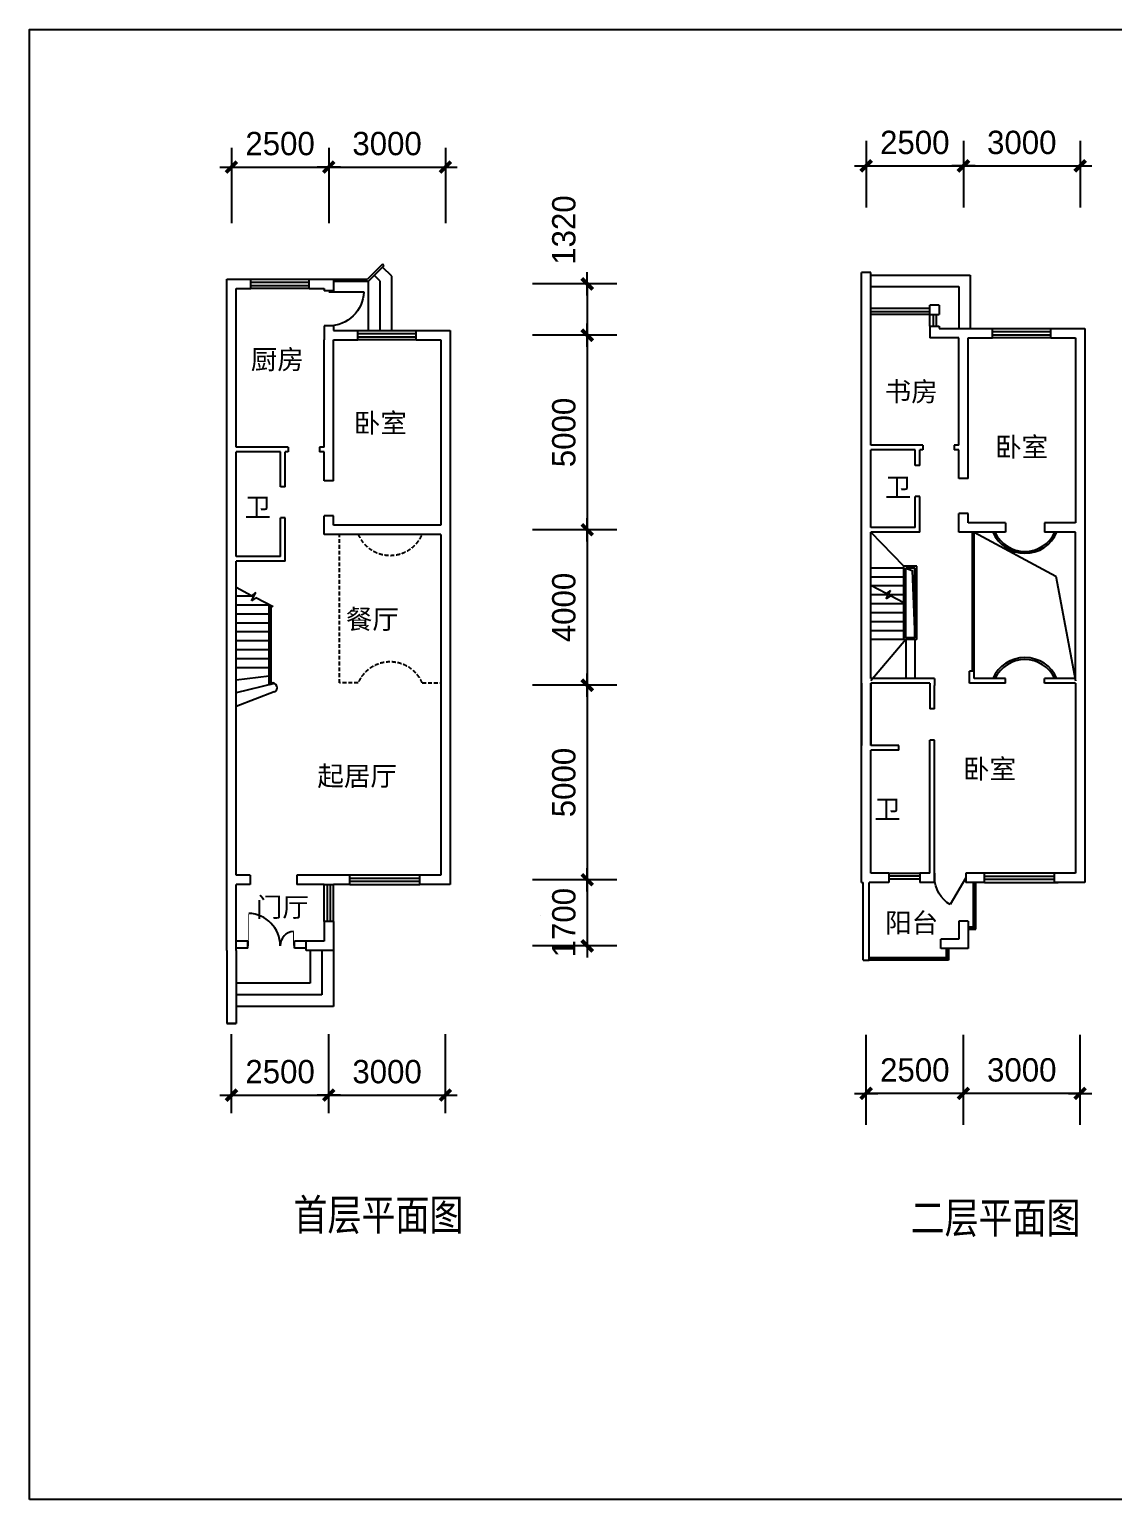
# Model space of a CAD drawing. Extents: x -295429 to -173791, y -143327 to -40994.
# Drawn here: x -227251 to -199407, y -98180 to -60380 of the extents above; entities that cross this region are included whole.
import ezdxf
from ezdxf.enums import TextEntityAlignment as Align

# ---------------------------------------------------------------- set-up
doc = ezdxf.new("R2010")
doc.units = 0
doc.header["$LTSCALE"] = 1000
doc.header["$MEASUREMENT"] = 0
doc.header["$PDMODE"] = 2
doc.linetypes.add('DASHED', pattern=[0.75, 0.5, -0.25])
doc.layers.get('0').update_dxf_attribs({"linetype": 'CONTINUOUS'})
doc.layers.get('DEFPOINTS').update_dxf_attribs({"linetype": 'CONTINUOUS'})
for name, color, linetype in [('AXIS', 3, 'CONTINUOUS'), ('PLN-TEXT', 7, 'CONTINUOUS'), ('PUB_DIM', 3, 'CONTINUOUS'), ('PUB_TITLE', 4, 'CONTINUOUS'), ('STAIR', 4, 'CONTINUOUS'), ('WALL', 255, 'CONTINUOUS'), ('WINDOW', 2, 'CONTINUOUS'), ('WINDOW_TEXT', 7, 'CONTINUOUS')]:
    doc.layers.add(name, color=color, linetype=linetype)
doc.styles.add('-宋体', font='', dxfattribs={"width": 0.8})
doc.styles.add('_HZTXT', font='')
doc.styles.add('DIM_FONT', font='rt.shx', dxfattribs={"width": 0.8, "bigfont": 'jd.shx'})
doc.styles.add('SIMPLEX', font='SIMPLEX.SHX')
doc.styles.get("Standard").update_dxf_attribs({"font": 'rt.shx', "bigfont": 'bigfont.shx'})
doc.styles.get('-宋体').set_extended_font_data('SimSun')
doc.styles.get('_HZTXT').set_extended_font_data('SimSun')
doc.dimstyles.new('AXIS200', dxfattribs={"dimscale": 2, "dimtxt": 300, "dimasz": 1, "dimexe": 250, "dimexo": 300, "dimgap": 150, "dimtad": 1, "dimdec": 0, "dimzin": 0, "dimdsep": 46, "dimtxsty": 'DIM_FONT', "dimblk": '_DIMX', "dimblk1": '_DIMX', "dimblk2": '_DIMX', "dimcen": 0.09, "dimdle": 30, "dimse1": 1, "dimse2": 1, "dimclrd": 256, "dimclre": 256, "dimclrt": 7, "dimadec": 0, "dimazin": 0, "dimtfac": 1, "dimtdec": 0, "dimtix": 1, "dimtmove": 2, "dimatfit": 3, "dimldrblk": '_DIMX', "dimfxl": 1, "dimtolj": 1, "dimtzin": 0, "dimarcsym": 0})

# ---------------------------------------------------------------- blocks, each defined once
blk = doc.blocks.new('_DIMX')
blk.add_line((-150, 0), (150, 0))
at = {"const_width": 50}
blk.add_lwpolyline([(-70, -70), (70, 70)], dxfattribs=at)
blk = doc.blocks.new('*D18')
at = {"layer": 'DEFPOINTS', "color": 0, "transparency": 16777216}
for p in [(-213911, -77243), (-213911, -82243), (-212911, -82243)]:
    blk.add_point(p, dxfattribs=at)
at = {"layer": 'PUB_DIM', "lineweight": -2, "transparency": 16777216}
blk.add_line((-212911, -77245), (-212911, -82241), dxfattribs=at)
at = {"layer": 'PUB_DIM', "lineweight": -2, "transparency": 16777216, "xscale": 2, "yscale": 2, "zscale": 2}
for p, rotation in [((-212911, -77243), 90), ((-212911, -82243), 270)]:
    blk.add_blockref('_DIMX', p, dxfattribs=dict(at, rotation=rotation))
at = {"layer": 'PUB_DIM', "color": 7, "transparency": 16777216, "insert": (-213511, -79743), "char_height": 600, "attachment_point": 5, "rotation": 90}
blk.add_mtext('\\A1;5000', dxfattribs=at)
blk = doc.blocks.new('*D17')
at = {"layer": 'DEFPOINTS', "color": 0, "transparency": 16777216}
for p in [(-213911, -73243), (-213911, -77243), (-212911, -77243)]:
    blk.add_point(p, dxfattribs=at)
at = {"layer": 'PUB_DIM', "lineweight": -2, "transparency": 16777216}
blk.add_line((-212911, -73245), (-212911, -77241), dxfattribs=at)
at = {"layer": 'PUB_DIM', "lineweight": -2, "transparency": 16777216, "xscale": 2, "yscale": 2, "zscale": 2}
for p, rotation in [((-212911, -73243), 90), ((-212911, -77243), 270)]:
    blk.add_blockref('_DIMX', p, dxfattribs=dict(at, rotation=rotation))
at = {"layer": 'PUB_DIM', "color": 7, "transparency": 16777216, "insert": (-213511, -75243), "char_height": 600, "attachment_point": 5, "rotation": 90}
blk.add_mtext('\\A1;4000', dxfattribs=at)
blk = doc.blocks.new('M_B15SGY')
at = {"linetype": 'Continuous'}
for p, q in [((-0.5, 0.5), (0.5, 0.5)), ((0.5, 0.167), (-0.5, 0.167)), ((0.5, -0.167), (-0.5, -0.167))]:
    blk.add_line(p, q, dxfattribs=at)
blk = doc.blocks.new('*D19')
at = {"layer": 'DEFPOINTS', "color": 0, "transparency": 16777216}
for p in [(-213911, -82243), (-213911, -83943), (-212911, -83943)]:
    blk.add_point(p, dxfattribs=at)
at = {"layer": 'PUB_DIM', "lineweight": -2, "transparency": 16777216}
blk.add_line((-212911, -82245), (-212911, -83941), dxfattribs=at)
at = {"layer": 'PUB_DIM', "lineweight": -2, "transparency": 16777216, "xscale": 2, "yscale": 2, "zscale": 2}
for p, rotation in [((-212911, -82243), 90), ((-212911, -83943), 270)]:
    blk.add_blockref('_DIMX', p, dxfattribs=dict(at, rotation=rotation))
at = {"layer": 'PUB_DIM', "color": 7, "transparency": 16777216, "insert": (-213510, -83346), "char_height": 600, "attachment_point": 5, "rotation": 90}
blk.add_mtext('\\A1;1700', dxfattribs=at)
blk = doc.blocks.new('M_A17ORW')
at = {"const_width": 0.02}
for points in [[(-0.481, -0.001), (-0.481, -0.308)], [(0.481, 0.001), (0.481, -0.691)]]:
    blk.add_lwpolyline(points, dxfattribs=at)
for centre, radius, start, end in [((-0.501, -0.003), 0.307, 274.2492, 0.2101), ((0.505, 0.002), 0.699, 180.2762, 268.0603)]:
    blk.add_arc(centre, radius, start, end)
blk = doc.blocks.new('_WBLK')
for p, q in [((-0.5, 0.5), (0.5, 0.5)), ((0.5, 0.167), (-0.5, 0.167)), ((0.5, -0.167), (-0.5, -0.167)), ((-0.5, -0.5), (0.5, -0.5))]:
    blk.add_line(p, q)
at = {"layer": 'WINDOW_TEXT', "style": 'SIMPLEX', "flags": 9}
blk.add_attdef('A', text='', height=1, dxfattribs=at).set_placement((0, 1.5), align=Align.MIDDLE)
blk = doc.blocks.new('*D14')
at = {"layer": 'DEFPOINTS', "color": 0, "transparency": 16777216}
for p in [(-216557, -63919), (-219557, -64919), (-216557, -64919)]:
    blk.add_point(p, dxfattribs=at)
at = {"layer": 'PUB_DIM', "lineweight": -2, "transparency": 16777216}
blk.add_line((-219555, -63919), (-216559, -63919), dxfattribs=at)
at = {"layer": 'PUB_DIM', "lineweight": -2, "transparency": 16777216, "xscale": 2, "yscale": 2, "zscale": 2, "rotation": 180}
blk.add_blockref('_DIMX', (-219557, -63919), dxfattribs=at)
at = {"layer": 'PUB_DIM', "lineweight": -2, "transparency": 16777216, "xscale": 2, "yscale": 2, "zscale": 2}
blk.add_blockref('_DIMX', (-216557, -63919), dxfattribs=at)
at = {"layer": 'PUB_DIM', "color": 7, "transparency": 16777216, "insert": (-218057, -63319), "char_height": 600, "attachment_point": 5}
blk.add_mtext('\\A1;3000', dxfattribs=at)
blk = doc.blocks.new('*D13')
at = {"layer": 'DEFPOINTS', "color": 0, "transparency": 16777216}
for p in [(-219557, -63919), (-222057, -64919), (-219557, -64919)]:
    blk.add_point(p, dxfattribs=at)
at = {"layer": 'PUB_DIM', "lineweight": -2, "transparency": 16777216}
for p, q in [((-222059, -63919), (-222061, -63919)), ((-222057, -63919), (-219557, -63919)), ((-219555, -63919), (-219553, -63919))]:
    blk.add_line(p, q, dxfattribs=at)
at = {"layer": 'PUB_DIM', "lineweight": -2, "transparency": 16777216, "xscale": 2, "yscale": 2, "zscale": 2}
blk.add_blockref('_DIMX', (-222057, -63919), dxfattribs=at)
at = {"layer": 'PUB_DIM', "lineweight": -2, "transparency": 16777216, "xscale": 2, "yscale": 2, "zscale": 2, "rotation": 180}
blk.add_blockref('_DIMX', (-219557, -63919), dxfattribs=at)
at = {"layer": 'PUB_DIM', "color": 7, "transparency": 16777216, "insert": (-220807, -63319), "char_height": 600, "attachment_point": 5}
blk.add_mtext('\\A1;2500', dxfattribs=at)
blk = doc.blocks.new('*D16')
at = {"layer": 'DEFPOINTS', "color": 0, "transparency": 16777216}
for p in [(-213911, -68243), (-213911, -73243), (-212911, -73243)]:
    blk.add_point(p, dxfattribs=at)
at = {"layer": 'PUB_DIM', "lineweight": -2, "transparency": 16777216}
blk.add_line((-212911, -68245), (-212911, -73241), dxfattribs=at)
at = {"layer": 'PUB_DIM', "lineweight": -2, "transparency": 16777216, "xscale": 2, "yscale": 2, "zscale": 2}
for p, rotation in [((-212911, -68243), 90), ((-212911, -73243), 270)]:
    blk.add_blockref('_DIMX', p, dxfattribs=dict(at, rotation=rotation))
at = {"layer": 'PUB_DIM', "color": 7, "transparency": 16777216, "insert": (-213511, -70743), "char_height": 600, "attachment_point": 5, "rotation": 90}
blk.add_mtext('\\A1;5000', dxfattribs=at)
blk = doc.blocks.new('*D15')
at = {"layer": 'DEFPOINTS', "color": 0, "transparency": 16777216}
for p in [(-213911, -66923), (-213911, -68243), (-212911, -68243)]:
    blk.add_point(p, dxfattribs=at)
at = {"layer": 'PUB_DIM', "lineweight": -2, "transparency": 16777216}
blk.add_line((-212911, -66925), (-212911, -68241), dxfattribs=at)
at = {"layer": 'PUB_DIM', "lineweight": -2, "transparency": 16777216, "xscale": 2, "yscale": 2, "zscale": 2}
for p, rotation in [((-212911, -66923), 90), ((-212911, -68243), 270)]:
    blk.add_blockref('_DIMX', p, dxfattribs=dict(at, rotation=rotation))
at = {"layer": 'PUB_DIM', "color": 7, "transparency": 16777216, "insert": (-213510, -65539), "char_height": 600, "attachment_point": 5, "rotation": 90}
blk.add_mtext('\\A1;1320', dxfattribs=at)
blk = doc.blocks.new('M_A2ZXL')
blk.add_line((-0.472, 0), (-0.472, -1))
blk.add_arc((-0.5, 0), 1, 271.6231, 0)
blk = doc.blocks.new('*D46')
at = {"layer": 'DEFPOINTS', "color": 0, "transparency": 16777216}
for p in [(-205741, -86736), (-203241, -86736), (-205741, -87736)]:
    blk.add_point(p, dxfattribs=at)
at = {"layer": 'PUB_DIM', "lineweight": -2, "transparency": 16777216}
for p, q in [((-205743, -87736), (-205745, -87736)), ((-203241, -87736), (-205741, -87736)), ((-203239, -87736), (-203237, -87736))]:
    blk.add_line(p, q, dxfattribs=at)
at = {"layer": 'PUB_DIM', "lineweight": -2, "transparency": 16777216, "xscale": 2, "yscale": 2, "zscale": 2}
blk.add_blockref('_DIMX', (-205741, -87736), dxfattribs=at)
at = {"layer": 'PUB_DIM', "lineweight": -2, "transparency": 16777216, "xscale": 2, "yscale": 2, "zscale": 2, "rotation": 180}
blk.add_blockref('_DIMX', (-203241, -87736), dxfattribs=at)
at = {"layer": 'PUB_DIM', "color": 7, "transparency": 16777216, "insert": (-204491, -87136), "char_height": 600, "attachment_point": 5}
blk.add_mtext('\\A1;2500', dxfattribs=at)
blk = doc.blocks.new('*D45')
at = {"layer": 'DEFPOINTS', "color": 0, "transparency": 16777216}
for p in [(-203241, -86736), (-200241, -86736), (-203241, -87736)]:
    blk.add_point(p, dxfattribs=at)
at = {"layer": 'PUB_DIM', "lineweight": -2, "transparency": 16777216}
blk.add_line((-200243, -87736), (-203239, -87736), dxfattribs=at)
at = {"layer": 'PUB_DIM', "lineweight": -2, "transparency": 16777216, "xscale": 2, "yscale": 2, "zscale": 2, "rotation": 180}
blk.add_blockref('_DIMX', (-203241, -87736), dxfattribs=at)
at = {"layer": 'PUB_DIM', "lineweight": -2, "transparency": 16777216, "xscale": 2, "yscale": 2, "zscale": 2}
blk.add_blockref('_DIMX', (-200241, -87736), dxfattribs=at)
at = {"layer": 'PUB_DIM', "color": 7, "transparency": 16777216, "insert": (-201741, -87136), "char_height": 600, "attachment_point": 5}
blk.add_mtext('\\A1;3000', dxfattribs=at)
blk = doc.blocks.new('M_A1SFU')
blk.add_line((-0.5, 0), (0, -0.866))
blk.add_arc((-0.5, 0), 1, 300, 0)
blk = doc.blocks.new('*D38')
at = {"layer": 'DEFPOINTS', "color": 0, "transparency": 16777216}
for p in [(-203241, -63889), (-205741, -64889), (-203241, -64889)]:
    blk.add_point(p, dxfattribs=at)
at = {"layer": 'PUB_DIM', "lineweight": -2, "transparency": 16777216}
for p, q in [((-205743, -63889), (-205745, -63889)), ((-205741, -63889), (-203241, -63889)), ((-203239, -63889), (-203237, -63889))]:
    blk.add_line(p, q, dxfattribs=at)
at = {"layer": 'PUB_DIM', "lineweight": -2, "transparency": 16777216, "xscale": 2, "yscale": 2, "zscale": 2}
blk.add_blockref('_DIMX', (-205741, -63889), dxfattribs=at)
at = {"layer": 'PUB_DIM', "lineweight": -2, "transparency": 16777216, "xscale": 2, "yscale": 2, "zscale": 2, "rotation": 180}
blk.add_blockref('_DIMX', (-203241, -63889), dxfattribs=at)
at = {"layer": 'PUB_DIM', "color": 7, "transparency": 16777216, "insert": (-204491, -63289), "char_height": 600, "attachment_point": 5}
blk.add_mtext('\\A1;2500', dxfattribs=at)
blk = doc.blocks.new('*D39')
at = {"layer": 'DEFPOINTS', "color": 0, "transparency": 16777216}
for p in [(-200241, -63889), (-203241, -64889), (-200241, -64889)]:
    blk.add_point(p, dxfattribs=at)
at = {"layer": 'PUB_DIM', "lineweight": -2, "transparency": 16777216}
blk.add_line((-203239, -63889), (-200243, -63889), dxfattribs=at)
at = {"layer": 'PUB_DIM', "lineweight": -2, "transparency": 16777216, "xscale": 2, "yscale": 2, "zscale": 2, "rotation": 180}
blk.add_blockref('_DIMX', (-203241, -63889), dxfattribs=at)
at = {"layer": 'PUB_DIM', "lineweight": -2, "transparency": 16777216, "xscale": 2, "yscale": 2, "zscale": 2}
blk.add_blockref('_DIMX', (-200241, -63889), dxfattribs=at)
at = {"layer": 'PUB_DIM', "color": 7, "transparency": 16777216, "insert": (-201741, -63289), "char_height": 600, "attachment_point": 5}
blk.add_mtext('\\A1;3000', dxfattribs=at)
blk = doc.blocks.new('*D85')
at = {"layer": 'DEFPOINTS', "color": 0, "transparency": 16777216}
for p in [(-222057, -86781), (-219557, -86781), (-219557, -87781)]:
    blk.add_point(p, dxfattribs=at)
at = {"layer": 'PUB_DIM', "lineweight": -2, "transparency": 16777216}
for p, q in [((-222059, -87781), (-222061, -87781)), ((-222057, -87781), (-219557, -87781)), ((-219555, -87781), (-219553, -87781))]:
    blk.add_line(p, q, dxfattribs=at)
at = {"layer": 'PUB_DIM', "lineweight": -2, "transparency": 16777216, "xscale": 2, "yscale": 2, "zscale": 2}
blk.add_blockref('_DIMX', (-222057, -87781), dxfattribs=at)
at = {"layer": 'PUB_DIM', "lineweight": -2, "transparency": 16777216, "xscale": 2, "yscale": 2, "zscale": 2, "rotation": 180}
blk.add_blockref('_DIMX', (-219557, -87781), dxfattribs=at)
at = {"layer": 'PUB_DIM', "color": 7, "transparency": 16777216, "insert": (-220807, -87181), "char_height": 600, "attachment_point": 5}
blk.add_mtext('\\A1;2500', dxfattribs=at)
blk = doc.blocks.new('*D86')
at = {"layer": 'DEFPOINTS', "color": 0, "transparency": 16777216}
for p in [(-219557, -86781), (-216557, -86781), (-216557, -87781)]:
    blk.add_point(p, dxfattribs=at)
at = {"layer": 'PUB_DIM', "lineweight": -2, "transparency": 16777216}
blk.add_line((-219555, -87781), (-216559, -87781), dxfattribs=at)
at = {"layer": 'PUB_DIM', "lineweight": -2, "transparency": 16777216, "xscale": 2, "yscale": 2, "zscale": 2, "rotation": 180}
blk.add_blockref('_DIMX', (-219557, -87781), dxfattribs=at)
at = {"layer": 'PUB_DIM', "lineweight": -2, "transparency": 16777216, "xscale": 2, "yscale": 2, "zscale": 2}
blk.add_blockref('_DIMX', (-216557, -87781), dxfattribs=at)
at = {"layer": 'PUB_DIM', "color": 7, "transparency": 16777216, "insert": (-218057, -87181), "char_height": 600, "attachment_point": 5}
blk.add_mtext('\\A1;3000', dxfattribs=at)

msp = doc.modelspace()

# ---------------------------------------------------------------- linework, layer by layer
for p, q in [((-203361.3, -83770.3), (-203821.3, -83770.3)), ((-220037.1, -84902), (-220037.6, -84902.5)), ((-219737.1, -85202), (-219737.6, -85202.5))]:
    msp.add_line(p, q)
at = {"layer": 'AXIS'}
for p, q in [((-222057.1, -63424.3), (-222057.1, -65361.8)), ((-219557.1, -63424.3), (-219557.1, -65361.8)), ((-216557.1, -63424.3), (-216557.1, -65361.8)), ((-205741.3, -63247.1), (-205741.3, -64956.3)), ((-203241.3, -63247.1), (-203241.3, -64956.3)), ((-200241.3, -63247.1), (-200241.3, -64956.3)), ((-212151.5, -66922.5), (-214318.2, -66922.5)), ((-212151.5, -68242.5), (-214318.2, -68242.5)), ((-212151.5, -73242.5), (-214318.2, -73242.5)), ((-212151.5, -77242.5), (-214318.2, -77242.5)), ((-212151.5, -82242.5), (-214318.2, -82242.5)), ((-212151.5, -83942.5), (-214318.2, -83942.5)), ((-222057.1, -88244.5), (-222057.1, -86214.7)), ((-219557.1, -88244.5), (-219557.1, -86214.7)), ((-216557.1, -88244.5), (-216557.1, -86214.7)), ((-205741.3, -88547.9), (-205741.3, -86228.3)), ((-203241.3, -88547.9), (-203241.3, -86228.3)), ((-200241.3, -88547.9), (-200241.3, -86228.3))]:
    msp.add_line(p, q, dxfattribs=at)
at = {"layer": 'PUB_TITLE'}
msp.add_lwpolyline([(-227251.1, -98179.9), (-227251.1, -60379.9), (-173791.1, -60379.9), (-173791.1, -98179.9)], close=True, dxfattribs=at)
at = {"layer": 'STAIR'}
for p, q in [((-218175, -66419.7), (-218557.9, -66802.5)), ((-218139.7, -66455), (-218537.1, -66852.5)), ((-218139.7, -66455), (-218175, -66419.7)), ((-217937.1, -66728.3), (-218175, -66490.4)), ((-219437.1, -66802.5), (-218557.9, -66802.5)), ((-219437.1, -66852.5), (-218537.1, -66852.5)), ((-218537.1, -68122.5), (-218537.1, -66852.5)), ((-218237.1, -66852.5), (-218387.1, -66702.5)), ((-218237.1, -68122.5), (-218237.1, -66852.5)), ((-217937.1, -68122.5), (-217937.1, -66728.3)), ((-204771.3, -74180.3), (-205621.3, -73310.3)), ((-203011.3, -76880.3), (-203011.3, -73310.3)), ((-202961.3, -76880.3), (-202961.3, -73310.3)), ((-205861.3, -76070.3), (-205861.3, -74210.3)), ((-205621.3, -76070.3), (-205621.3, -74210.3)), ((-204771.3, -74230.3), (-205621.3, -74230.3)), ((-204771.3, -74460.3), (-205621.3, -74460.3)), ((-204771.3, -76070.3), (-204771.3, -74180.3)), ((-204441.3, -74180.3), (-204771.3, -74180.3)), ((-204721.3, -76020.3), (-204721.3, -74230.3)), ((-204491.3, -74230.3), (-204721.3, -74230.3)), ((-204491.3, -76020.3), (-204491.3, -74230.3)), ((-204441.3, -76070.3), (-204441.3, -74180.3)), ((-221540.3, -74939.6), (-221937.1, -74732.3)), ((-205224.5, -74887.4), (-205621.3, -74680.1)), ((-204771.3, -74690.3), (-205621.3, -74690.3)), ((-205226.8, -75021.5), (-205115.7, -74808.8)), ((-205115.7, -74808.8), (-205224.5, -74887.4)), ((-221479.4, -74952.5), (-221937.1, -74952.5)), ((-221075.3, -75182.5), (-221937.1, -75182.5)), ((-221542.7, -75073.7), (-221431.6, -74861)), ((-221434, -74995.2), (-221542.7, -75073.7)), ((-221431.6, -74861), (-221540.3, -74939.6)), ((-220987.1, -75228.6), (-221434, -74995.2)), ((-221087.1, -77216.4), (-221087.1, -75176.3)), ((-221037.1, -77216.4), (-221037.1, -75202.4)), ((-205174, -74920.3), (-205621.3, -74920.3)), ((-204771.3, -75150.3), (-205621.3, -75150.3)), ((-205118.1, -74942.9), (-205226.8, -75021.5)), ((-204771.3, -74920.3), (-205174, -74920.3)), ((-204771.3, -75124.1), (-205118.1, -74942.9)), ((-221087.1, -75412.5), (-221937.1, -75412.5)), ((-204771.3, -75380.3), (-205621.3, -75380.3)), ((-221087.1, -75642.5), (-221937.1, -75642.5)), ((-221087.1, -75872.5), (-221937.1, -75872.5)), ((-204771.3, -75610.3), (-205621.3, -75610.3)), ((-204771.3, -75840.3), (-205621.3, -75840.3)), ((-221087.1, -76102.5), (-221937.1, -76102.5)), ((-221087.1, -76332.5), (-221937.1, -76332.5)), ((-204441.3, -76070.3), (-205621.3, -76070.3)), ((-204721.3, -76070.3), (-205621.3, -77130.3)), ((-204491.3, -76020.3), (-204721.3, -76020.3)), ((-204721.3, -76070.3), (-204721.3, -77070.3)), ((-204491.3, -76070.3), (-204491.3, -77070.3)), ((-221087.1, -76562.5), (-221937.1, -76562.5)), ((-221087.1, -76792.5), (-221937.1, -76792.5)), ((-221087.1, -77007.4), (-221937.1, -77111.8)), ((-220952.3, -77195.2), (-221937.1, -77440.8)), ((-220960.6, -77415.7), (-221937.1, -77790.6)), ((-221087.1, -77216.4), (-221037.1, -77216.4)), ((-214103.9, -83162), (-214104.4, -83162.5)), ((-220037.1, -84062.5), (-220037.1, -84902)), ((-219737.1, -84062.5), (-219737.1, -85202)), ((-219437.1, -84062.5), (-219437.1, -85502)), ((-220037.6, -84902.5), (-221937.1, -84902.5)), ((-219737.6, -85202.5), (-221937.1, -85202.5)), ((-219437.6, -85502.5), (-221937.1, -85502.5))]:
    msp.add_line(p, q, dxfattribs=at)
for points in [[(-202961.3, -73310.3), (-200867.9, -74440.6), (-200361.3, -77130.3)], [(-204721.3, -74230.3), (-204554.7, -74294.9), (-204491.3, -76020.3)]]:
    msp.add_lwpolyline(points, dxfattribs=at)
msp.add_arc((-221003.6, -77303.7), 120, 291, 106.21778, dxfattribs=at)
at = {"layer": 'WALL'}
for p, q in [((-222177.1, -71242.5), (-222177.1, -66802.5)), ((-222177.1, -66802.5), (-221557.1, -66802.5)), ((-221557.1, -67042.5), (-221557.1, -66802.5)), ((-220057.1, -67042.5), (-220057.1, -66802.5)), ((-220057.1, -66802.5), (-219437.1, -66802.5)), ((-219437.1, -66802.5), (-219437.1, -67102.5)), ((-205861.3, -82310.3), (-205861.3, -66630.3)), ((-205621.3, -66630.3), (-205861.3, -66630.3)), ((-205621.3, -71070.3), (-205621.3, -66630.3)), ((-221937.1, -71122.5), (-221937.1, -67042.5)), ((-221937.1, -67042.5), (-221557.1, -67042.5)), ((-220057.1, -67042.5), (-219677.1, -67042.5)), ((-219677.1, -67042.5), (-219677.1, -67102.5)), ((-219437.1, -67102.5), (-219677.1, -67102.5)), ((-205861.3, -67710.3), (-205861.3, -67470.3)), ((-205621.3, -67710.3), (-205621.3, -67470.3)), ((-204101.3, -67710.3), (-204101.3, -67470.3)), ((-203861.3, -67470.3), (-204101.3, -67470.3)), ((-203861.3, -67470.3), (-203861.3, -67710.3)), ((-203861.3, -67470.3), (-203861.3, -67710.3)), ((-219677.1, -68002.5), (-219677.1, -68362.5)), ((-219437.1, -68002.5), (-219677.1, -68002.5)), ((-219437.1, -68002.5), (-219437.1, -68122.5)), ((-205861.3, -71070.3), (-205861.3, -67710.3)), ((-205621.3, -71070.3), (-205621.3, -67710.3)), ((-204101.3, -67710.3), (-203861.3, -67710.3)), ((-204101.3, -67710.3), (-204101.3, -67710.3)), ((-204101.3, -68010.3), (-204101.3, -68310.3)), ((-204101.3, -68010.3), (-203861.3, -68010.3)), ((-203861.3, -68010.3), (-203861.3, -68070.3)), ((-219677.1, -71122.5), (-219677.1, -68362.5)), ((-219437.1, -68122.5), (-218807.1, -68122.5)), ((-219437.1, -71982.5), (-219437.1, -68362.5)), ((-219437.1, -68362.5), (-218807.1, -68362.5)), ((-218807.1, -68362.5), (-218807.1, -68122.5)), ((-217307.1, -68362.5), (-217307.1, -68122.5)), ((-217307.1, -68122.5), (-216437.1, -68122.5)), ((-217307.1, -68362.5), (-216677.1, -68362.5)), ((-216677.1, -68362.5), (-216677.1, -73122.5)), ((-216437.1, -68122.5), (-216437.1, -73122.5)), ((-203361.3, -68310.3), (-204101.3, -68310.3)), ((-203861.3, -68070.3), (-202491.3, -68070.3)), ((-203361.3, -71070.3), (-203361.3, -68310.3)), ((-203121.3, -71930.3), (-203121.3, -68310.3)), ((-203121.3, -68310.3), (-202491.3, -68310.3)), ((-202491.3, -68310.3), (-202491.3, -68070.3)), ((-200991.3, -68310.3), (-200991.3, -68070.3)), ((-200991.3, -68070.3), (-200121.3, -68070.3)), ((-200991.3, -68310.3), (-200361.3, -68310.3)), ((-200361.3, -68310.3), (-200361.3, -73070.3)), ((-200121.3, -68070.3), (-200121.3, -77190.3)), ((-222177.1, -74052.5), (-222177.1, -71242.5)), ((-220597.1, -71122.5), (-221937.1, -71122.5)), ((-220797.1, -71242), (-221937.1, -71242.5)), ((-221937.1, -73932.5), (-221937.1, -71242.5)), ((-220797.1, -71123), (-220797.6, -71122.5)), ((-220797.1, -71242.5), (-220797.6, -71242)), ((-220797.1, -72142), (-220797.1, -71242)), ((-220597.1, -71242.5), (-220677.1, -71242)), ((-220677.1, -72142), (-220677.1, -71242)), ((-220597.1, -71122.5), (-220597.1, -71242.5)), ((-219797.1, -71122.5), (-219797.1, -71242.5)), ((-219677.1, -71122.5), (-219797.1, -71122.5)), ((-219677.1, -71242.5), (-219797.1, -71242.5)), ((-219677.1, -71982.5), (-219677.1, -71242.5)), ((-205861.3, -73190.3), (-205861.3, -71190.3)), ((-204281.3, -71070.3), (-205621.3, -71070.3)), ((-204481.3, -71190.3), (-205621.3, -71190.3)), ((-205621.3, -73190.3), (-205621.3, -71190.3)), ((-205621.3, -73190.3), (-205621.3, -71190.3)), ((-204481.3, -71070.8), (-204481.8, -71070.3)), ((-204481.3, -71190.8), (-204481.8, -71190.3)), ((-204481.3, -71590.3), (-204481.3, -71190.3)), ((-204281.3, -71190.3), (-204361.3, -71190.3)), ((-204361.3, -71590.3), (-204361.3, -71190.3)), ((-204281.3, -71070.3), (-204281.3, -71190.3)), ((-203481.3, -71070.3), (-203481.3, -71190.3)), ((-203361.3, -71070.3), (-203481.3, -71070.3)), ((-203361.3, -71190.3), (-203481.3, -71190.3)), ((-203361.3, -71930.3), (-203361.3, -71190.3)), ((-204361.3, -71590.3), (-204481.3, -71590.3)), ((-220677.1, -72142), (-220797.1, -72142)), ((-219437.1, -71982.5), (-219677.1, -71982.5)), ((-203121.3, -71930.3), (-203361.3, -71930.3)), ((-204361.3, -72390.3), (-204481.3, -72390.3)), ((-204481.3, -73189.8), (-204481.3, -72390.3)), ((-204361.3, -73309.8), (-204361.3, -72390.3)), ((-220797.1, -73932), (-220797.1, -72942)), ((-220677.1, -72942), (-220797.1, -72942)), ((-220677.1, -74052), (-220677.1, -72942)), ((-219677.1, -73362.5), (-219677.1, -72882.5)), ((-219437.1, -72882.5), (-219677.1, -72882.5)), ((-219437.1, -73122.5), (-219437.1, -72882.5)), ((-203121.3, -72830.3), (-203361.3, -72830.3)), ((-203361.3, -73310.3), (-203361.3, -72830.3)), ((-203121.3, -73070.3), (-203121.3, -72830.3)), ((-216677.1, -73122.5), (-219437.1, -73122.5)), ((-216437.1, -73122.5), (-216437.1, -82362.5)), ((-205861.3, -77070.3), (-205861.3, -73310.3)), ((-204481.8, -73190.3), (-205621.3, -73190.3)), ((-205621.3, -77070.3), (-205621.3, -73310.3)), ((-204361.8, -73310.3), (-205621.3, -73310.3)), ((-205621.3, -77070.3), (-205621.3, -73310.3)), ((-204481.3, -73189.8), (-204481.8, -73190.3)), ((-204361.3, -73309.8), (-204361.8, -73310.3)), ((-202161.3, -73310.3), (-203361.3, -73310.3)), ((-202161.3, -73070.3), (-203121.3, -73070.3)), ((-202161.3, -73070.3), (-202161.3, -73310.3)), ((-200361.3, -73070.3), (-201161.3, -73070.3)), ((-201161.3, -73070.3), (-201161.3, -73310.3)), ((-200361.3, -73310.3), (-201161.3, -73310.3)), ((-200361.3, -77070.3), (-200361.3, -73310.3)), ((-216677.1, -73362.5), (-219677.1, -73362.5)), ((-216677.1, -73362.5), (-216677.1, -82122.5)), ((-222177.1, -84062.5), (-222177.1, -74052.5)), ((-220797.1, -73932), (-221937.1, -73932.5)), ((-220677.1, -74052), (-221937.1, -74052.5)), ((-221937.1, -82122.5), (-221937.1, -74052.5)), ((-203981.3, -77070.3), (-205621.3, -77070.3)), ((-203981.3, -77070.3), (-203981.3, -77250.3)), ((-202961.3, -76880.3), (-203081.3, -76880.3)), ((-203081.3, -77190.3), (-203081.3, -76880.3)), ((-202961.3, -77070.3), (-202961.3, -76880.3)), ((-202161.3, -77070.3), (-202961.3, -77070.3)), ((-202161.3, -77190.3), (-202161.3, -77070.3)), ((-201161.3, -77190.3), (-201161.3, -77070.3)), ((-200361.3, -77070.3), (-201161.3, -77070.3)), ((-205861.3, -77190.3), (-205861.3, -78790.3)), ((-204101.3, -77190.3), (-205621.3, -77190.3)), ((-205621.3, -77190.3), (-205621.3, -78790.3)), ((-205621.3, -78790.3), (-205621.3, -77190.3)), ((-204101.3, -77190.3), (-204101.3, -77850.3)), ((-203981.3, -77850.3), (-203981.3, -77250.3)), ((-202161.3, -77190.3), (-203081.3, -77190.3)), ((-200361.3, -77190.3), (-201161.3, -77190.3)), ((-200361.3, -77190.3), (-200361.3, -82070.3)), ((-200121.3, -77190.3), (-200121.3, -82310.3)), ((-203981.3, -77850.3), (-204101.3, -77850.3)), ((-205861.3, -82070.3), (-205861.3, -78910.3)), ((-204901.3, -78790.3), (-205621.3, -78790.3)), ((-205621.3, -82070.3), (-205621.3, -78910.3)), ((-204901.3, -78910.3), (-205621.3, -78910.3)), ((-205621.3, -82070.3), (-205621.3, -78910.3)), ((-204901.3, -78910.3), (-204901.3, -78790.3)), ((-204101.3, -78790.3), (-204101.3, -78650.3)), ((-203981.3, -78650.3), (-204101.3, -78650.3)), ((-204101.3, -78910.3), (-204101.3, -78790.3)), ((-204101.3, -82070.3), (-204101.3, -78910.3)), ((-203981.3, -82310.3), (-203981.3, -78650.3)), ((-221577.1, -82122.5), (-221937.1, -82122.5)), ((-221937.1, -84062.5), (-221937.1, -82362.5)), ((-221937.1, -83822.5), (-221937.1, -82362.5)), ((-221577.1, -82362.5), (-221937.1, -82362.5)), ((-221577.1, -82122.5), (-221577.1, -82362.5)), ((-220377.1, -82122.5), (-220377.1, -82362.5)), ((-219017.1, -82122.5), (-220377.1, -82122.5)), ((-219677.1, -82362.5), (-220377.1, -82362.5)), ((-219677.1, -82362.5), (-219437.1, -82362.5)), ((-219017.1, -82362.5), (-219437.1, -82362.5)), ((-219017.1, -82362.5), (-219017.1, -82122.5)), ((-217217.1, -82362.5), (-217217.1, -82122.5)), ((-216677.1, -82122.5), (-217217.1, -82122.5)), ((-216437.1, -82362.5), (-217217.1, -82362.5)), ((-205861.3, -82310.3), (-205816.3, -82310.3)), ((-205816.3, -84310.3), (-205816.3, -82310.3)), ((-205816.3, -84310.3), (-205816.3, -82310.3)), ((-205666.3, -84310.3), (-205666.3, -82310.3)), ((-205666.3, -84310.3), (-205666.3, -82310.3)), ((-205161.3, -82310.3), (-205666.3, -82310.3)), ((-205161.3, -82070.3), (-205621.3, -82070.3)), ((-205161.3, -82070.3), (-205161.3, -82310.3)), ((-204361.3, -82070.3), (-204361.3, -82310.3)), ((-204101.3, -82070.3), (-204361.3, -82070.3)), ((-203981.3, -82310.3), (-204361.3, -82310.3)), ((-203981.3, -82070.3), (-203981.3, -82310.3)), ((-202701.3, -82070.3), (-203181.3, -82070.3)), ((-203181.3, -82070.3), (-203181.3, -82310.3)), ((-202701.3, -82310.3), (-203181.3, -82310.3)), ((-202701.3, -82310.3), (-202701.3, -82070.3)), ((-200901.3, -82310.3), (-200901.3, -82070.3)), ((-200361.3, -82070.3), (-200901.3, -82070.3)), ((-200121.3, -82310.3), (-200901.3, -82310.3)), ((-219677.1, -83317.3), (-219677.1, -83822.5)), ((-219437.1, -83317.3), (-219677.1, -83317.3)), ((-219437.1, -83317.3), (-219437.1, -84062.5)), ((-203121.3, -83310.3), (-203361.3, -83310.3)), ((-203361.3, -83310.3), (-203361.3, -83770.3)), ((-203121.3, -83310.3), (-203121.3, -84010.3)), ((-221637.1, -83822.5), (-221937.1, -83822.5)), ((-221637.1, -84002), (-221637.1, -83822.5)), ((-220437.1, -84002), (-220437.1, -83822.5)), ((-219677.1, -83822.5), (-220437.1, -83822.5)), ((-220137.1, -84062), (-220137.1, -83822.5)), ((-203821.3, -84009.8), (-203821.3, -83770.3)), ((-222177.1, -84062.5), (-222177.1, -85942.5)), ((-222177.1, -84062.5), (-222177.1, -85942.5)), ((-221637.6, -84002.5), (-221937.1, -84002.5)), ((-221937.1, -84062.5), (-221937.1, -85942.5)), ((-221937.1, -84062.5), (-221937.1, -85942.5)), ((-221637.1, -84002), (-221637.6, -84002.5)), ((-220436.6, -84002.5), (-220437.1, -84002)), ((-220137.6, -84002.5), (-220436.6, -84002.5)), ((-220137.6, -84002.5), (-220137.1, -84003)), ((-220136.6, -84062.5), (-220137.1, -84062)), ((-219437.1, -84062.5), (-220136.6, -84062.5)), ((-203821.8, -83950.3), (-203821.3, -83950.8)), ((-203820.8, -84010.3), (-203821.3, -84009.8)), ((-203121.3, -84010.3), (-203820.8, -84010.3)), ((-221937.1, -85942.5), (-222177.1, -85942.5)), ((-222177.1, -85942.5), (-221937.1, -85942.5))]:
    msp.add_line(p, q, dxfattribs=at)
at = {"layer": 'WINDOW'}
for p, q in [((-221557.1, -66802.5), (-220057.1, -66802.5)), ((-205621.3, -66700.3), (-203071.3, -66700.3)), ((-203071.3, -66700.3), (-203071.3, -68070.3)), ((-205621.3, -66990.3), (-203361.3, -66990.3)), ((-203361.3, -66990.3), (-203361.3, -68070.3)), ((-218807.1, -68122.5), (-217307.1, -68122.5)), ((-202491.3, -68070.3), (-200991.3, -68070.3)), ((-219017.1, -82362.5), (-217217.1, -82362.5)), ((-202981.3, -83450.3), (-202981.3, -82310.3)), ((-202951.3, -83480.3), (-202951.3, -82310.3)), ((-202921.3, -83510.3), (-202921.3, -82310.3)), ((-202701.3, -82310.3), (-200804.1, -82310.3)), ((-203121.3, -83450.3), (-202981.3, -83450.3)), ((-203121.3, -83480.3), (-202951.3, -83480.3)), ((-203121.3, -83510.3), (-202921.3, -83510.3)), ((-203681.3, -84250.3), (-205666.3, -84250.3)), ((-203651.3, -84280.3), (-205666.3, -84280.3)), ((-203681.3, -84009.8), (-203681.3, -84250.3)), ((-203651.3, -84009.8), (-203651.3, -84280.3)), ((-203621.3, -84009.8), (-203621.3, -84310.3)), ((-205816.3, -84310.3), (-205666.3, -84310.3)), ((-203621.3, -84310.3), (-205666.3, -84310.3))]:
    msp.add_line(p, q, dxfattribs=at)
at = {"layer": 'WINDOW', "linetype": 'DASHED', "ltscale": 0.2}
for p, q in [((-219277.1, -77182.5), (-219277.1, -73362.5)), ((-218802, -77182.5), (-219277.1, -77182.5)), ((-217152.3, -77182.5), (-216677.1, -77182.5))]:
    msp.add_line(p, q, dxfattribs=at)
at = {"layer": 'WINDOW'}
for centre, radius, start, end in [((-201661.3, -72950.3), 900, 203.57818, 336.42182), ((-201661.3, -72950.3), 850, 205.05762, 334.94238), ((-201661.3, -77430.3), 900, 23.57818, 156.42182), ((-201661.3, -77430.3), 850, 25.05762, 154.94238)]:
    msp.add_arc(centre, radius, start, end, dxfattribs=at)
at = {"layer": 'WINDOW', "linetype": 'DASHED', "ltscale": 0.2}
for centre, start, end in [((-217977.1, -73002.5), 203.57818, 336.42182), ((-217977.1, -77542.5), 23.57818, 156.42182)]:
    msp.add_arc(centre, 900, start, end, dxfattribs=at)

# ---------------------------------------------------------------- block references
at = {"layer": 'WINDOW'}
for name, p, xscale, yscale, zscale, rotation in [('M_B15SGY', (-220807.1, -66922.5), -1500, -239.9999999999982, 1500, 359.9999999999998), ('M_A2ZXL', (-219557.1, -67552.5), -900, 900, 900, 89.99999999999977), ('M_B15SGY', (-203981.3, -67860.3), -300, -239.9999999999927, 300, 270), ('M_B15SGY', (-218057.1, -68242.5), -1500, -240, 1500, 359.9999999999998), ('_WBLK', (-219557.1, -82837.5), -950, 239.9999999999999, 950, 269.9999999999998), ('M_B15SGY', (-218117.1, -82242.5), -1800, 240, 1800, 359.9999999999998), ('M_B15SGY', (-204761.3, -82190.3), -800, -240, 800, 180), ('M_A1SFU', (-203581.3, -82190.3), 800, -800, 800, 180), ('M_A17ORW', (-221037.1, -83942.5), 1200, 1200, 1200, 179.9999999999998)]:
    msp.add_blockref(name, p, dxfattribs=dict(at, xscale=xscale, yscale=yscale, zscale=zscale, rotation=rotation))
for p, xscale, yscale, zscale in [((-204861.3, -67590.3), -1520, -239.9999999999982, 1520), ((-201741.3, -68190.3), -1500, -240, 1500), ((-201801.3, -82190.3), -1800, 240, 1800)]:
    msp.add_blockref('M_B15SGY', p, dxfattribs=dict(at, xscale=xscale, yscale=yscale, zscale=zscale))

# ---------------------------------------------------------------- texts
at = {"style": '_HZTXT'}
for s, p in [('厨房', (-221560.3, -69116.4)), ('卧室', (-218911.5, -70750)), ('卫', (-221722.7, -72915.6)), ('餐厅', (-219116.7, -75794)), ('起居厅', (-219848.5, -79825.9)), ('门厅', (-221429.7, -83196.1))]:
    msp.add_text(s, height=500, rotation=360, dxfattribs=at).set_placement(p)
for s, p in [('书房', (-205266.1, -69943.1)), ('卧室', (-202427.1, -71363.9)), ('卫', (-205262.4, -72400.4)), ('卧室', (-203252.5, -79642.4)), ('卫', (-205534.4, -80681.2)), ('阳台', (-205253.1, -83599.2))]:
    msp.add_text(s, height=500, dxfattribs=at).set_placement(p)
at = {"layer": 'PLN-TEXT', "style": '-宋体', "width": 0.8}
msp.add_text('首层平面图  ', height=800, rotation=360, dxfattribs=at).set_placement((-220460.5, -91258.2))
msp.add_text('二层平面图 ', height=800, dxfattribs=at).set_placement((-204597.6, -91333.1))

# ---------------------------------------------------------------- dimensions: what is measured, and where the dimension line sits
at = {"layer": 'PUB_DIM'}
for p1, p2, distance, picture, middle in [((-222057.1, -64919.4), (-219557.1, -64919.4), 1000, '*D13', (-220807.1, -63319.4)), ((-219557.1, -64919.4), (-216557.1, -64919.4), 1000, '*D14', (-218057.1, -63319.4)), ((-205741.3, -64888.9), (-203241.3, -64888.9), 1000, '*D38', (-204491.3, -63288.9)), ((-203241.3, -64888.9), (-200241.3, -64888.9), 1000, '*D39', (-201741.3, -63288.9)), ((-213910.7, -68242.5), (-213910.7, -73242.5), 1000, '*D16', (-213510.7, -70742.5)), ((-213910.7, -73242.5), (-213910.7, -77242.5), 1000, '*D17', (-213510.7, -75242.5)), ((-213910.7, -77242.5), (-213910.7, -82242.5), 1000, '*D18', (-213510.7, -79742.5)), ((-222057.1, -86781.2), (-219557.1, -86781.2), -1000, '*D85', (-220807.1, -87181.2)), ((-219557.1, -86781.2), (-216557.1, -86781.2), -1000, '*D86', (-218057.1, -87181.2)), ((-203241.3, -86736), (-205741.3, -86736), 1000, '*D46', (-204491.3, -87136)), ((-200241.3, -86736), (-203241.3, -86736), 1000, '*D45', (-201741.3, -87136))]:
    dim = msp.add_aligned_dim(p1=p1, p2=p2, distance=distance, dimstyle='AXIS200', override={"dimtxsty": 'Standard'}, dxfattribs=at)
    dim.commit()
    dim.dimension.update_dxf_attribs({"geometry": picture, "text_midpoint": middle})
for base, p1, p2, picture, middle in [((-212910.7, -68242.5), (-213910.7, -66922.5), (-213910.7, -68242.5), '*D15', (-213509.7, -65538.5)), ((-212910.7, -83942.5), (-213910.7, -82242.5), (-213910.7, -83942.5), '*D19', (-213509.7, -83346.3))]:
    dim = msp.add_linear_dim(base=base, p1=p1, p2=p2, angle=270, dimstyle='AXIS200', override={"dimtxsty": 'Standard'}, dxfattribs=at)
    dim.commit()
    dim.dimension.update_dxf_attribs({"geometry": picture, "text_midpoint": middle, "dimtype": 161})

doc.saveas('drawing.dxf')
